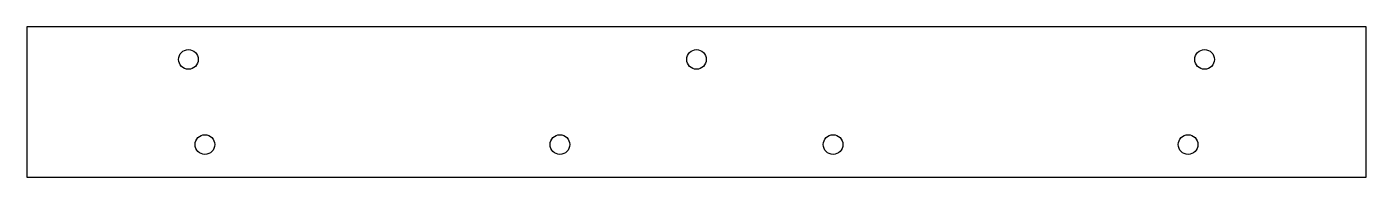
# Model space of a CAD drawing. Header units: millimetres. Extents: x 0 to 1226, y 0 to 138.
import ezdxf

# ---------------------------------------------------------------- set-up
doc = ezdxf.new("R2010")
doc.units = ezdxf.units.MM
doc.layers.add('CORTE', color=7, linetype='CONTINUOUS')

msp = doc.modelspace()

# ---------------------------------------------------------------- linework, layer by layer
at = {"layer": 'CORTE'}
msp.add_lwpolyline([(0, 0), (1226, 0), (1226, 138.1), (0, 138.1)], close=True, dxfattribs=at)
for centre in [(148, 108.1), (613, 108.1), (1078, 108.1), (163, 30), (488, 30), (738, 30), (1063, 30)]:
    msp.add_circle(centre, 9, dxfattribs=at)

doc.saveas('drawing.dxf')
